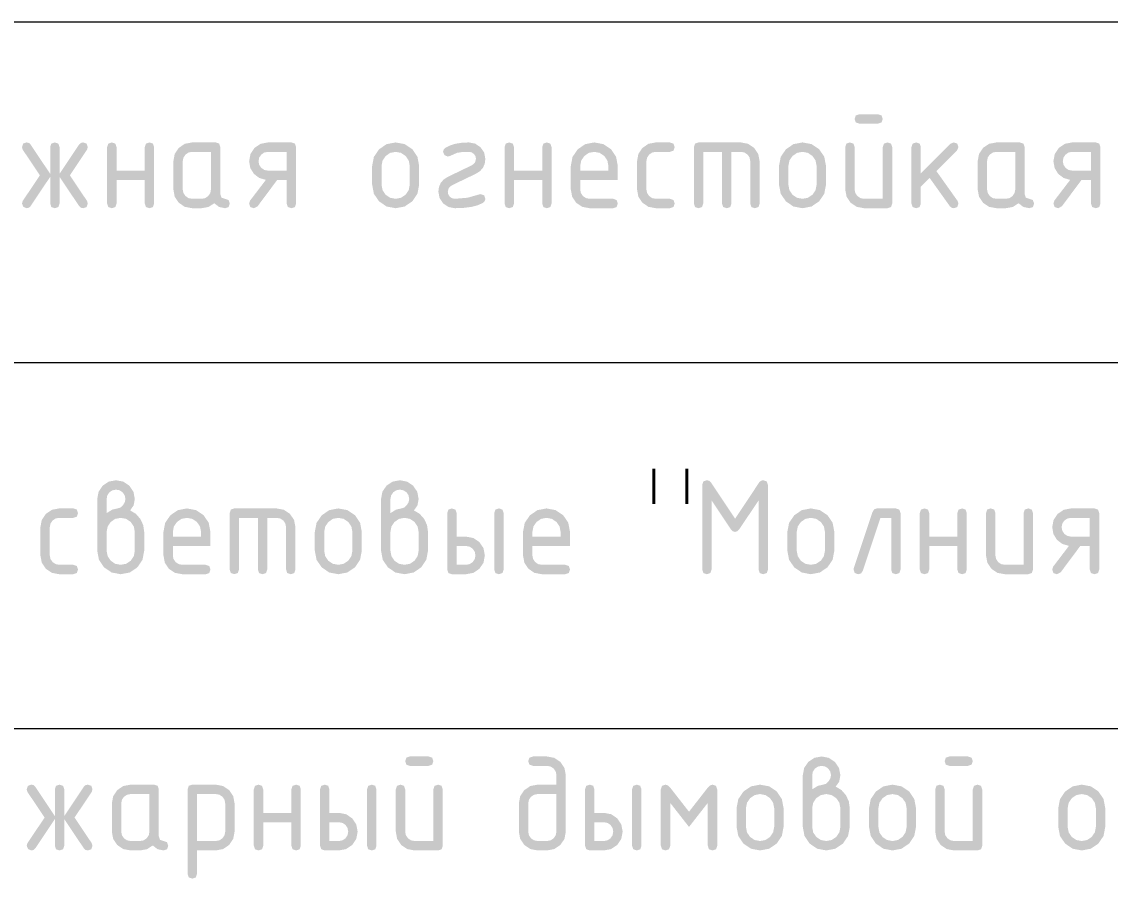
# Model space of a CAD drawing. Header units: millimetres. Extents: x 0 to 420, y 0 to 297.
# Drawn here: x 165.29 to 185.31, y 45.91 to 61.98 of the extents above; entities that cross this region are included whole.
import ezdxf

# ---------------------------------------------------------------- set-up
doc = ezdxf.new("R2010")
doc.units = ezdxf.units.MM
doc.styles.get("Standard").update_dxf_attribs({"font": 'STANDARD'})

msp = doc.modelspace()

# ---------------------------------------------------------------- hatches: boundary and pattern name
h = msp.add_hatch(color=7)
h.paths.add_polyline_path([(181.297249, 59.670377), (181.297249, 58.633541), (181.275476, 58.568566), (181.210708, 58.547), (180.779107, 58.547), (180.644817, 58.571873), (180.533265, 58.64677), (180.458368, 58.758322), (180.433495, 58.892612), (180.433495, 59.670377), (180.454992, 59.735144), (180.519484, 59.756917), (180.584252, 59.735144), (180.606025, 59.670377), (180.606025, 58.892612), (180.618565, 58.826742), (180.656737, 58.770793), (180.712961, 58.732622), (180.779107, 58.720081), (181.124719, 58.720081), (181.124719, 59.670377), (181.146216, 59.735144), (181.210708, 59.756917), (181.275476, 59.735144)], flags=0)
h.paths.add_polyline_path([(181.036524, 60.102529), (180.692566, 60.102529), (180.627591, 60.124027), (180.606025, 60.188519), (180.627591, 60.253287), (180.692566, 60.27506), (181.036524, 60.27506), (181.101292, 60.253287), (181.123065, 60.188519), (181.101292, 60.124027)], flags=0)
for points in [[(165.815948, 59.124122), (165.456004, 58.585034), (165.425481, 58.556508), (165.383795, 58.547), (165.323162, 58.572356), (165.297806, 58.633541), (165.312137, 58.682048), (165.627432, 59.151683), (165.312137, 59.62187), (165.297806, 59.670377), (165.319303, 59.735144), (165.383795, 59.756917), (165.425481, 59.747409), (165.456004, 59.718883), (165.815948, 59.179244), (165.815948, 59.670377), (165.837514, 59.735144), (165.902489, 59.756917), (165.967257, 59.735144), (165.98903, 59.670377), (165.98903, 59.179244), (166.348973, 59.718883), (166.379221, 59.747409), (166.420631, 59.756917), (166.485399, 59.735144), (166.507172, 59.670377), (166.49284, 59.62187), (166.177545, 59.151683), (166.49284, 58.682048), (166.507172, 58.633541), (166.485399, 58.568566), (166.420631, 58.547), (166.379221, 58.556508), (166.348973, 58.585034), (165.98903, 59.124122), (165.98903, 58.633541), (165.967257, 58.568566), (165.902489, 58.547), (165.837514, 58.568566), (165.815948, 58.633541)], [(167.036004, 59.065693), (167.036004, 58.633541), (167.014231, 58.568566), (166.949463, 58.547), (166.884971, 58.568566), (166.863473, 58.633541), (166.863473, 59.670377), (166.884971, 59.735144), (166.949463, 59.756917), (167.014231, 59.735144), (167.036004, 59.670377), (167.036004, 59.238224), (167.554697, 59.238224), (167.554697, 59.670377), (167.576195, 59.735144), (167.640687, 59.756917), (167.705455, 59.735144), (167.727228, 59.670377), (167.727228, 58.633541), (167.705455, 58.568566), (167.640687, 58.547), (167.576195, 58.568566), (167.554697, 58.633541), (167.554697, 59.065693)], [(173.730595, 58.806071), (173.795363, 58.784574), (173.817136, 58.720081), (173.804871, 58.675433), (173.768629, 58.64236), (173.674259, 58.600485), (173.557307, 58.570702), (173.41772, 58.552908), (173.255447, 58.547), (173.139003, 58.568979), (173.041576, 58.635194), (172.975361, 58.733104), (172.953382, 58.849617), (172.964139, 58.937682), (172.996445, 59.01257), (173.050352, 59.074332), (173.125912, 59.12302), (173.573499, 59.339096), (173.626829, 59.384916), (173.644605, 59.4543), (173.635097, 59.503772), (173.606572, 59.545802), (173.564473, 59.574327), (173.514519, 59.583836), (173.385948, 59.579288), (173.296237, 59.565646), (173.166702, 59.507768), (173.125912, 59.497295), (173.065278, 59.523202), (173.039371, 59.583836), (173.050671, 59.626417), (173.085122, 59.659903), (173.168958, 59.702269), (173.268401, 59.732595), (173.383553, 59.750828), (173.514519, 59.756917), (173.630756, 59.734662), (173.72839, 59.668172), (173.794881, 59.570538), (173.817136, 59.4543), (173.806198, 59.365925), (173.773452, 59.290934), (173.719002, 59.229275), (173.642952, 59.180897), (173.199224, 58.967026), (173.144171, 58.919897), (173.125912, 58.849617), (173.13542, 58.799456), (173.163946, 58.757564), (173.205769, 58.729314), (173.255447, 58.720081), (173.49247, 58.739925), (173.698073, 58.799456)], [(174.343354, 59.065693), (174.343354, 58.633541), (174.321581, 58.568566), (174.256813, 58.547), (174.192321, 58.568566), (174.170823, 58.633541), (174.170823, 59.670377), (174.192321, 59.735144), (174.256813, 59.756917), (174.321581, 59.735144), (174.343354, 59.670377), (174.343354, 59.238224), (174.862047, 59.238224), (174.862047, 59.670377), (174.883545, 59.735144), (174.948037, 59.756917), (175.012805, 59.735144), (175.034578, 59.670377), (175.034578, 58.633541), (175.012805, 58.568566), (174.948037, 58.547), (174.883545, 58.568566), (174.862047, 58.633541), (174.862047, 59.065693)], [(176.778237, 59.411305), (176.778237, 58.892612), (176.790777, 58.826742), (176.828949, 58.770793), (176.885173, 58.732622), (176.951319, 58.720081), (177.21039, 58.720081), (177.275158, 58.698308), (177.296931, 58.633541), (177.275158, 58.568566), (177.21039, 58.547), (176.951319, 58.547), (176.817029, 58.571873), (176.705477, 58.64677), (176.63058, 58.758322), (176.605707, 58.892612), (176.605707, 59.411305), (176.63058, 59.544906), (176.705477, 59.656596), (176.817029, 59.731768), (176.951319, 59.756917), (177.21039, 59.756917), (177.275158, 59.735144), (177.296931, 59.670377), (177.275158, 59.605402), (177.21039, 59.583836), (176.951319, 59.583836), (176.884277, 59.571089), (176.828398, 59.533124), (176.790708, 59.477382)], [(177.736375, 59.756917), (178.514139, 59.756917), (178.647258, 59.731699), (178.758879, 59.656045), (178.834533, 59.544424), (178.859751, 59.411305), (178.859751, 58.633541), (178.837978, 58.568566), (178.773211, 58.547), (178.708718, 58.568566), (178.687221, 58.633541), (178.687221, 59.411305), (178.674543, 59.478554), (178.63706, 59.534226), (178.581388, 59.571433), (178.514139, 59.583836), (178.341609, 59.583836), (178.341609, 58.633541), (178.319836, 58.568566), (178.255068, 58.547), (178.190094, 58.568566), (178.168527, 58.633541), (178.168527, 59.583836), (177.822915, 59.583836), (177.822915, 58.633541), (177.801142, 58.568566), (177.736375, 58.547), (177.671882, 58.568566), (177.650385, 58.633541), (177.650385, 59.670377), (177.671882, 59.735144)], [(181.823467, 59.188614), (182.366965, 59.731561), (182.42815, 59.756917), (182.492918, 59.735144), (182.514691, 59.670377), (182.488784, 59.610294), (182.108996, 59.230507), (182.497603, 58.68315), (182.514691, 58.631887), (182.492918, 58.568153), (182.42815, 58.547), (182.387153, 58.556164), (182.356492, 58.583931), (181.984422, 59.105932), (181.823467, 58.944977), (181.823467, 58.633541), (181.801694, 58.568566), (181.736926, 58.547), (181.672434, 58.568566), (181.650936, 58.633541), (181.650936, 59.670377), (181.672434, 59.735144), (181.736926, 59.756917), (181.801694, 59.735144), (181.823467, 59.670377)], [(178.92657, 53.54406), (178.991337, 53.522287), (179.01311, 53.457519), (179.01311, 51.902541), (178.991337, 51.837566), (178.92657, 51.816), (178.862077, 51.837566), (178.84058, 51.902541), (178.84058, 53.173643), (178.488354, 52.64613), (178.450664, 52.606718), (178.408427, 52.593765), (178.365019, 52.606718), (178.327399, 52.64613), (177.976275, 53.173643), (177.976275, 51.902541), (177.954502, 51.837566), (177.889734, 51.816), (177.825242, 51.837566), (177.803744, 51.902541), (177.803744, 53.457519), (177.825242, 53.522287), (177.889734, 53.54406), (177.932315, 53.533311), (177.965801, 53.501065), (178.408427, 52.837402), (178.853258, 53.506026), (178.883919, 53.534551)], [(165.809003, 52.680305), (165.809003, 52.161612), (165.821543, 52.095742), (165.859714, 52.039793), (165.915938, 52.001622), (165.982084, 51.989081), (166.241155, 51.989081), (166.305923, 51.967308), (166.327696, 51.902541), (166.305923, 51.837566), (166.241155, 51.816), (165.982084, 51.816), (165.847794, 51.840873), (165.736242, 51.91577), (165.661346, 52.027322), (165.636472, 52.161612), (165.636472, 52.680305), (165.661346, 52.813906), (165.736242, 52.925596), (165.847794, 53.000768), (165.982084, 53.025917), (166.241155, 53.025917), (166.305923, 53.004144), (166.327696, 52.939377), (166.305923, 52.874402), (166.241155, 52.852836), (165.982084, 52.852836), (165.915043, 52.840089), (165.859163, 52.802124), (165.821474, 52.746382)], [(169.202024, 53.025917), (169.979788, 53.025917), (170.112907, 53.000699), (170.224528, 52.925045), (170.300182, 52.813424), (170.3254, 52.680305), (170.3254, 51.902541), (170.303627, 51.837566), (170.23886, 51.816), (170.174367, 51.837566), (170.15287, 51.902541), (170.15287, 52.680305), (170.140192, 52.747554), (170.102709, 52.803226), (170.047037, 52.840433), (169.979788, 52.852836), (169.807258, 52.852836), (169.807258, 51.902541), (169.785485, 51.837566), (169.720717, 51.816), (169.655743, 51.837566), (169.634176, 51.902541), (169.634176, 52.852836), (169.288564, 52.852836), (169.288564, 51.902541), (169.266791, 51.837566), (169.202024, 51.816), (169.137532, 51.837566), (169.116034, 51.902541), (169.116034, 52.939377), (169.137532, 53.004144)], [(181.018455, 53.025917), (181.364067, 53.025917), (181.428835, 53.004144), (181.450608, 52.939377), (181.450608, 51.902541), (181.428835, 51.837566), (181.364067, 51.816), (181.299575, 51.837566), (181.278078, 51.902541), (181.278078, 52.852836), (181.080191, 52.852836), (180.754423, 51.87498), (180.723968, 51.830607), (180.672843, 51.816), (180.608351, 51.837911), (180.586854, 51.903643), (180.590712, 51.930101), (180.932466, 52.954811), (180.965539, 53.008141)], [(181.976826, 52.334693), (181.976826, 51.902541), (181.955053, 51.837566), (181.890285, 51.816), (181.825793, 51.837566), (181.804295, 51.902541), (181.804295, 52.939377), (181.825793, 53.004144), (181.890285, 53.025917), (181.955053, 53.004144), (181.976826, 52.939377), (181.976826, 52.507224), (182.495519, 52.507224), (182.495519, 52.939377), (182.517017, 53.004144), (182.581509, 53.025917), (182.646277, 53.004144), (182.66805, 52.939377), (182.66805, 51.902541), (182.646277, 51.837566), (182.581509, 51.816), (182.517017, 51.837566), (182.495519, 51.902541), (182.495519, 52.334693)], [(183.885491, 52.939377), (183.885491, 51.902541), (183.863718, 51.837566), (183.798951, 51.816), (183.367349, 51.816), (183.233059, 51.840873), (183.121507, 51.91577), (183.046611, 52.027322), (183.021737, 52.161612), (183.021737, 52.939377), (183.043235, 53.004144), (183.107727, 53.025917), (183.172495, 53.004144), (183.194268, 52.939377), (183.194268, 52.161612), (183.206808, 52.095742), (183.244979, 52.039793), (183.301203, 52.001622), (183.367349, 51.989081), (183.712961, 51.989081), (183.712961, 52.939377), (183.734458, 53.004144), (183.798951, 53.025917), (183.863718, 53.004144)], [(165.90233, 47.313122), (165.542386, 46.774034), (165.511863, 46.745508), (165.470177, 46.736), (165.409543, 46.761356), (165.384187, 46.822541), (165.398519, 46.871048), (165.713814, 47.340683), (165.398519, 47.81087), (165.384187, 47.859377), (165.405685, 47.924144), (165.470177, 47.945917), (165.511863, 47.936409), (165.542386, 47.907883), (165.90233, 47.368244), (165.90233, 47.859377), (165.923896, 47.924144), (165.98887, 47.945917), (166.053638, 47.924144), (166.075411, 47.859377), (166.075411, 47.368244), (166.435355, 47.907883), (166.465603, 47.936409), (166.507013, 47.945917), (166.571781, 47.924144), (166.593554, 47.859377), (166.579222, 47.81087), (166.263927, 47.340683), (166.579222, 46.871048), (166.593554, 46.822541), (166.571781, 46.757566), (166.507013, 46.736), (166.465603, 46.745508), (166.435355, 46.774034), (166.075411, 47.313122), (166.075411, 46.822541), (166.053638, 46.757566), (165.98887, 46.736), (165.923896, 46.757566), (165.90233, 46.822541)], [(169.732732, 47.254693), (169.732732, 46.822541), (169.710959, 46.757566), (169.646191, 46.736), (169.581699, 46.757566), (169.560201, 46.822541), (169.560201, 47.859377), (169.581699, 47.924144), (169.646191, 47.945917), (169.710959, 47.924144), (169.732732, 47.859377), (169.732732, 47.427224), (170.251425, 47.427224), (170.251425, 47.859377), (170.272923, 47.924144), (170.337415, 47.945917), (170.402183, 47.924144), (170.423956, 47.859377), (170.423956, 46.822541), (170.402183, 46.757566), (170.337415, 46.736), (170.272923, 46.757566), (170.251425, 46.822541), (170.251425, 47.254693)], [(177.561156, 47.168153), (177.215544, 47.610778), (177.215544, 46.822541), (177.193771, 46.757566), (177.129003, 46.736), (177.064511, 46.757566), (177.043014, 46.822541), (177.043014, 47.859377), (177.064511, 47.924144), (177.129003, 47.945917), (177.172274, 47.931999), (177.215544, 47.890796), (177.561156, 47.44817), (177.906768, 47.890796), (177.949832, 47.931999), (177.993309, 47.945917), (178.058077, 47.924144), (178.07985, 47.859377), (178.07985, 46.822541), (178.058077, 46.757566), (177.993309, 46.736), (177.928335, 46.757566), (177.906768, 46.822541), (177.906768, 47.610778)]]:
    msp.add_hatch(color=7).paths.add_polyline_path(points, flags=0)
h = msp.add_hatch(color=7)
h.paths.add_polyline_path([(168.772139, 59.583836), (168.426527, 59.583836), (168.359486, 59.571089), (168.303606, 59.533124), (168.265917, 59.477382), (168.253446, 59.411305), (168.253446, 58.892612), (168.265986, 58.826742), (168.304157, 58.770793), (168.360381, 58.732622), (168.426527, 58.720081), (168.599058, 58.720081), (168.665617, 58.732553), (168.721427, 58.770242), (168.759392, 58.825639), (168.772139, 58.892612)], flags=0)
h.paths.add_polyline_path([(169.117751, 58.633541), (169.095978, 58.568566), (169.03121, 58.547), (168.921312, 58.569806), (168.833324, 58.638502), (168.726939, 58.569806), (168.599058, 58.547), (168.426527, 58.547), (168.292237, 58.571873), (168.180685, 58.64677), (168.105789, 58.758322), (168.080915, 58.892612), (168.080915, 59.411305), (168.105789, 59.544906), (168.180685, 59.656596), (168.292237, 59.731768), (168.426527, 59.756917), (168.858129, 59.756917), (168.922897, 59.735144), (168.94467, 59.670377), (168.94467, 58.806071), (168.966236, 58.741579), (169.03121, 58.720081), (169.095978, 58.698308)], flags=0)
h = msp.add_hatch(color=7)
h.paths.add_polyline_path([(169.781398, 59.067898), (169.659097, 59.103865), (169.56036, 59.180346), (169.495386, 59.286524), (169.47382, 59.411305), (169.498693, 59.544906), (169.57359, 59.656596), (169.685142, 59.731768), (169.819432, 59.756917), (170.251033, 59.756917), (170.315801, 59.735144), (170.337574, 59.670377), (170.337574, 58.633541), (170.315801, 58.568566), (170.251033, 58.547), (170.186541, 58.568566), (170.165044, 58.633541), (170.165044, 59.065693), (169.989206, 59.065693), (169.629262, 58.582278), (169.559809, 58.547), (169.495317, 58.568566), (169.47382, 58.633541), (169.490356, 58.685906)], flags=0)
h.paths.add_polyline_path([(169.64635, 59.411305), (169.65889, 59.345159), (169.697062, 59.288936), (169.753286, 59.250764), (169.819432, 59.238224), (170.165044, 59.238224), (170.165044, 59.583836), (169.819432, 59.583836), (169.75239, 59.571089), (169.696511, 59.533124), (169.658821, 59.477382)], flags=0)
h = msp.add_hatch(color=7)
h.paths.add_polyline_path([(171.73594, 58.979153), (171.73594, 59.324765), (171.767428, 59.490474), (171.862168, 59.630138), (172.001419, 59.725154), (172.167541, 59.756917), (172.335111, 59.725567), (172.474568, 59.631791), (172.568344, 59.492334), (172.599694, 59.324765), (172.599694, 58.979153), (172.567999, 58.812548), (172.473466, 58.673228), (172.333733, 58.578488), (172.167541, 58.547), (172.001419, 58.578488), (171.862168, 58.673228), (171.767428, 58.812548)], flags=0)
h.paths.add_polyline_path([(172.427164, 58.979153), (172.427164, 59.324765), (172.408147, 59.424121), (172.351096, 59.507768), (172.267174, 59.564819), (172.167541, 59.583836), (172.068185, 59.564819), (171.984538, 59.507768), (171.927487, 59.424121), (171.90847, 59.324765), (171.90847, 58.979153), (171.927143, 58.878625), (171.983435, 58.795047), (172.067013, 58.738754), (172.167541, 58.720081), (172.267174, 58.738823), (172.351096, 58.795598), (172.408147, 58.87952)], flags=0)
h = msp.add_hatch(color=7)
h.paths.add_polyline_path([(175.819867, 59.583836), (175.72051, 59.564819), (175.636863, 59.507768), (175.579812, 59.424121), (175.560795, 59.324765), (175.560795, 59.238224), (176.079489, 59.238224), (176.079489, 59.324765), (176.060472, 59.424121), (176.003421, 59.507768), (175.919499, 59.564819)], flags=0)
h.paths.add_polyline_path([(175.560795, 59.065693), (175.560795, 58.892612), (175.573335, 58.826742), (175.611507, 58.770793), (175.667731, 58.732622), (175.733877, 58.720081), (176.165478, 58.720081), (176.230246, 58.698308), (176.252019, 58.633541), (176.230246, 58.568566), (176.165478, 58.547), (175.733877, 58.547), (175.599587, 58.571873), (175.488035, 58.64677), (175.413139, 58.758322), (175.388265, 58.892612), (175.388265, 59.324765), (175.419753, 59.490474), (175.514493, 59.630138), (175.653744, 59.725154), (175.819867, 59.756917), (175.987436, 59.725567), (176.126893, 59.631791), (176.220669, 59.492334), (176.252019, 59.324765), (176.252019, 59.065693)], flags=0)
h = msp.add_hatch(color=7)
h.paths.add_polyline_path([(179.216053, 58.979153), (179.216053, 59.324765), (179.247541, 59.490474), (179.342281, 59.630138), (179.481532, 59.725154), (179.647654, 59.756917), (179.815224, 59.725567), (179.954681, 59.631791), (180.048457, 59.492334), (180.079807, 59.324765), (180.079807, 58.979153), (180.048112, 58.812548), (179.953579, 58.673228), (179.813846, 58.578488), (179.647654, 58.547), (179.481532, 58.578488), (179.342281, 58.673228), (179.247541, 58.812548)], flags=0)
h.paths.add_polyline_path([(179.907277, 58.979153), (179.907277, 59.324765), (179.88826, 59.424121), (179.831209, 59.507768), (179.747287, 59.564819), (179.647654, 59.583836), (179.548298, 59.564819), (179.464651, 59.507768), (179.4076, 59.424121), (179.388583, 59.324765), (179.388583, 58.979153), (179.407256, 58.878625), (179.463549, 58.795047), (179.547127, 58.738754), (179.647654, 58.720081), (179.747287, 58.738823), (179.831209, 58.795598), (179.88826, 58.87952)], flags=0)
h = msp.add_hatch(color=7)
h.paths.add_polyline_path([(183.559602, 59.583836), (183.21399, 59.583836), (183.146948, 59.571089), (183.091069, 59.533124), (183.05338, 59.477382), (183.040908, 59.411305), (183.040908, 58.892612), (183.053449, 58.826742), (183.09162, 58.770793), (183.147844, 58.732622), (183.21399, 58.720081), (183.38652, 58.720081), (183.45308, 58.732553), (183.50889, 58.770242), (183.546855, 58.825639), (183.559602, 58.892612)], flags=0)
h.paths.add_polyline_path([(183.905214, 58.633541), (183.883441, 58.568566), (183.818673, 58.547), (183.708775, 58.569806), (183.620787, 58.638502), (183.514402, 58.569806), (183.38652, 58.547), (183.21399, 58.547), (183.0797, 58.571873), (182.968148, 58.64677), (182.893252, 58.758322), (182.868378, 58.892612), (182.868378, 59.411305), (182.893252, 59.544906), (182.968148, 59.656596), (183.0797, 59.731768), (183.21399, 59.756917), (183.645592, 59.756917), (183.710359, 59.735144), (183.732132, 59.670377), (183.732132, 58.806071), (183.753699, 58.741579), (183.818673, 58.720081), (183.883441, 58.698308)], flags=0)
h = msp.add_hatch(color=7)
h.paths.add_polyline_path([(184.568861, 59.067898), (184.44656, 59.103865), (184.347823, 59.180346), (184.282849, 59.286524), (184.261283, 59.411305), (184.286156, 59.544906), (184.361053, 59.656596), (184.472605, 59.731768), (184.606895, 59.756917), (185.038496, 59.756917), (185.103264, 59.735144), (185.125037, 59.670377), (185.125037, 58.633541), (185.103264, 58.568566), (185.038496, 58.547), (184.974004, 58.568566), (184.952507, 58.633541), (184.952507, 59.065693), (184.776669, 59.065693), (184.416725, 58.582278), (184.347272, 58.547), (184.28278, 58.568566), (184.261283, 58.633541), (184.277819, 58.685906)], flags=0)
h.paths.add_polyline_path([(184.433813, 59.411305), (184.446353, 59.345159), (184.484525, 59.288936), (184.540749, 59.250764), (184.606895, 59.238224), (184.952507, 59.238224), (184.952507, 59.583836), (184.606895, 59.583836), (184.539853, 59.571089), (184.483974, 59.533124), (184.446284, 59.477382)], flags=0)
h = msp.add_hatch(color=7)
h.paths.add_polyline_path([(166.853681, 52.939377), (166.959101, 53.004144), (167.055426, 53.025917), (167.106689, 53.040869), (167.154645, 53.086), (167.188131, 53.142224), (167.199293, 53.198448), (167.186891, 53.265696), (167.149684, 53.321369), (167.094011, 53.358851), (167.026763, 53.371529), (166.959721, 53.358782), (166.903842, 53.320818), (166.866152, 53.265007), (166.853681, 53.198448)], flags=0)
h.paths.add_polyline_path([(167.285834, 52.990088), (167.392563, 52.925665), (167.474901, 52.83189), (167.527266, 52.717788), (167.544905, 52.593765), (167.544905, 52.248153), (167.51321, 52.081065), (167.418677, 51.941677), (167.278944, 51.847419), (167.112752, 51.816), (166.946147, 51.847488), (166.806828, 51.942228), (166.71257, 52.081548), (166.681151, 52.248153), (166.681151, 53.198448), (166.706093, 53.332462), (166.781472, 53.443739), (166.893162, 53.51891), (167.026763, 53.54406), (167.160363, 53.518842), (167.272053, 53.443187), (167.347225, 53.331566), (167.372375, 53.198448), (167.350602, 53.081039)], flags=0)
h.paths.add_polyline_path([(167.372375, 52.248153), (167.372375, 52.593765), (167.353427, 52.693121), (167.296858, 52.776768), (167.212867, 52.833819), (167.112752, 52.852836), (167.012224, 52.833819), (166.928646, 52.776768), (166.872353, 52.693121), (166.853681, 52.593765), (166.853681, 52.248153), (166.872353, 52.147625), (166.928646, 52.064047), (167.012224, 52.007754), (167.112752, 51.989081), (167.212867, 52.007823), (167.296858, 52.064598), (167.353427, 52.14852)], flags=0)
h = msp.add_hatch(color=7)
h.paths.add_polyline_path([(172.071674, 52.939377), (172.177094, 53.004144), (172.273419, 53.025917), (172.324682, 53.040869), (172.372638, 53.086), (172.406124, 53.142224), (172.417286, 53.198448), (172.404884, 53.265696), (172.367677, 53.321369), (172.312004, 53.358851), (172.244756, 53.371529), (172.177714, 53.358782), (172.121835, 53.320818), (172.084145, 53.265007), (172.071674, 53.198448)], flags=0)
h.paths.add_polyline_path([(172.503827, 52.990088), (172.610556, 52.925665), (172.692894, 52.83189), (172.745259, 52.717788), (172.762898, 52.593765), (172.762898, 52.248153), (172.731203, 52.081065), (172.63667, 51.941677), (172.496937, 51.847419), (172.330745, 51.816), (172.16414, 51.847488), (172.024821, 51.942228), (171.930563, 52.081548), (171.899144, 52.248153), (171.899144, 53.198448), (171.924086, 53.332462), (171.999465, 53.443739), (172.111155, 53.51891), (172.244756, 53.54406), (172.378356, 53.518842), (172.490046, 53.443187), (172.565218, 53.331566), (172.590368, 53.198448), (172.568595, 53.081039)], flags=0)
h.paths.add_polyline_path([(172.590368, 52.248153), (172.590368, 52.593765), (172.57142, 52.693121), (172.514851, 52.776768), (172.43086, 52.833819), (172.330745, 52.852836), (172.230217, 52.833819), (172.146639, 52.776768), (172.090346, 52.693121), (172.071674, 52.593765), (172.071674, 52.248153), (172.090346, 52.147625), (172.146639, 52.064047), (172.230217, 52.007754), (172.330745, 51.989081), (172.43086, 52.007823), (172.514851, 52.064598), (172.57142, 52.14852)], flags=0)
h = msp.add_hatch(color=7)
h.paths.add_polyline_path([(168.330194, 52.852836), (168.230837, 52.833819), (168.14719, 52.776768), (168.09014, 52.693121), (168.071123, 52.593765), (168.071123, 52.507224), (168.589816, 52.507224), (168.589816, 52.593765), (168.570799, 52.693121), (168.513749, 52.776768), (168.429826, 52.833819)], flags=0)
h.paths.add_polyline_path([(168.071123, 52.334693), (168.071123, 52.161612), (168.083663, 52.095742), (168.121835, 52.039793), (168.178059, 52.001622), (168.244204, 51.989081), (168.675806, 51.989081), (168.740574, 51.967308), (168.762347, 51.902541), (168.740574, 51.837566), (168.675806, 51.816), (168.244204, 51.816), (168.109915, 51.840873), (167.998362, 51.91577), (167.923466, 52.027322), (167.898592, 52.161612), (167.898592, 52.593765), (167.930081, 52.759474), (168.024821, 52.899138), (168.164071, 52.994154), (168.330194, 53.025917), (168.497763, 52.994567), (168.637221, 52.900791), (168.730996, 52.761334), (168.762347, 52.593765), (168.762347, 52.334693)], flags=0)
h = msp.add_hatch(color=7)
h.paths.add_polyline_path([(170.681702, 52.248153), (170.681702, 52.593765), (170.71319, 52.759474), (170.80793, 52.899138), (170.947181, 52.994154), (171.113304, 53.025917), (171.280873, 52.994567), (171.42033, 52.900791), (171.514106, 52.761334), (171.545456, 52.593765), (171.545456, 52.248153), (171.513761, 52.081548), (171.419228, 51.942228), (171.279495, 51.847488), (171.113304, 51.816), (170.947181, 51.847488), (170.80793, 51.942228), (170.71319, 52.081548)], flags=0)
h.paths.add_polyline_path([(171.372926, 52.248153), (171.372926, 52.593765), (171.353909, 52.693121), (171.296858, 52.776768), (171.212936, 52.833819), (171.113304, 52.852836), (171.013947, 52.833819), (170.9303, 52.776768), (170.873249, 52.693121), (170.854232, 52.593765), (170.854232, 52.248153), (170.872905, 52.147625), (170.929198, 52.064047), (171.012776, 52.007754), (171.113304, 51.989081), (171.212936, 52.007823), (171.296858, 52.064598), (171.353909, 52.14852)], flags=0)
h = msp.add_hatch(color=7)
h.paths.add_polyline_path([(173.807809, 52.161612), (173.78266, 52.027322), (173.707488, 51.91577), (173.595798, 51.840873), (173.462197, 51.816), (173.202575, 51.816), (173.138083, 51.837566), (173.116585, 51.902541), (173.116585, 52.939377), (173.138083, 53.004144), (173.202575, 53.025917), (173.267343, 53.004144), (173.289116, 52.939377), (173.289116, 52.507224), (173.462197, 52.507224), (173.595798, 52.482075), (173.707488, 52.406903), (173.78266, 52.295626)], flags=0)
h.paths.add_polyline_path([(173.634728, 52.161612), (173.622325, 52.22886), (173.585118, 52.284533), (173.529446, 52.322015), (173.462197, 52.334693), (173.289116, 52.334693), (173.289116, 51.989081), (173.462197, 51.989081), (173.528274, 52.001553), (173.584016, 52.039242), (173.621981, 52.094639)], flags=0)
h.paths.add_polyline_path([(173.98034, 52.939377), (174.001906, 53.004144), (174.066881, 53.025917), (174.131648, 53.004144), (174.153421, 52.939377), (174.153421, 51.902541), (174.131648, 51.837566), (174.066881, 51.816), (174.001906, 51.837566), (173.98034, 51.902541)], flags=0)
h = msp.add_hatch(color=7)
h.paths.add_polyline_path([(174.941091, 52.852836), (174.841735, 52.833819), (174.758088, 52.776768), (174.701037, 52.693121), (174.68202, 52.593765), (174.68202, 52.507224), (175.200714, 52.507224), (175.200714, 52.593765), (175.181697, 52.693121), (175.124646, 52.776768), (175.040724, 52.833819)], flags=0)
h.paths.add_polyline_path([(174.68202, 52.334693), (174.68202, 52.161612), (174.69456, 52.095742), (174.732732, 52.039793), (174.788956, 52.001622), (174.855102, 51.989081), (175.286703, 51.989081), (175.351471, 51.967308), (175.373244, 51.902541), (175.351471, 51.837566), (175.286703, 51.816), (174.855102, 51.816), (174.720812, 51.840873), (174.60926, 51.91577), (174.534363, 52.027322), (174.50949, 52.161612), (174.50949, 52.593765), (174.540978, 52.759474), (174.635718, 52.899138), (174.774969, 52.994154), (174.941091, 53.025917), (175.108661, 52.994567), (175.248118, 52.900791), (175.341894, 52.761334), (175.373244, 52.593765), (175.373244, 52.334693)], flags=0)
h = msp.add_hatch(color=7)
h.paths.add_polyline_path([(179.369412, 52.248153), (179.369412, 52.593765), (179.4009, 52.759474), (179.49564, 52.899138), (179.634891, 52.994154), (179.801014, 53.025917), (179.968583, 52.994567), (180.10804, 52.900791), (180.201816, 52.761334), (180.233166, 52.593765), (180.233166, 52.248153), (180.201471, 52.081548), (180.106938, 51.942228), (179.967205, 51.847488), (179.801014, 51.816), (179.634891, 51.847488), (179.49564, 51.942228), (179.4009, 52.081548)], flags=0)
h.paths.add_polyline_path([(180.060636, 52.248153), (180.060636, 52.593765), (180.041619, 52.693121), (179.984568, 52.776768), (179.900646, 52.833819), (179.801014, 52.852836), (179.701657, 52.833819), (179.61801, 52.776768), (179.560959, 52.693121), (179.541942, 52.593765), (179.541942, 52.248153), (179.560615, 52.147625), (179.616908, 52.064047), (179.700486, 52.007754), (179.801014, 51.989081), (179.900646, 52.007823), (179.984568, 52.064598), (180.041619, 52.14852)], flags=0)
h = msp.add_hatch(color=7)
h.paths.add_polyline_path([(184.546757, 52.336898), (184.424456, 52.372865), (184.32572, 52.449346), (184.260745, 52.555524), (184.239179, 52.680305), (184.264052, 52.813906), (184.338949, 52.925596), (184.450501, 53.000768), (184.584791, 53.025917), (185.016392, 53.025917), (185.08116, 53.004144), (185.102933, 52.939377), (185.102933, 51.902541), (185.08116, 51.837566), (185.016392, 51.816), (184.9519, 51.837566), (184.930403, 51.902541), (184.930403, 52.334693), (184.754565, 52.334693), (184.394622, 51.851278), (184.325168, 51.816), (184.260676, 51.837566), (184.239179, 51.902541), (184.255715, 51.954906)], flags=0)
h.paths.add_polyline_path([(184.411709, 52.680305), (184.424249, 52.61416), (184.462421, 52.557936), (184.518645, 52.519764), (184.584791, 52.507224), (184.930403, 52.507224), (184.930403, 52.852836), (184.584791, 52.852836), (184.517749, 52.840089), (184.46187, 52.802124), (184.42418, 52.746382)], flags=0)
h = msp.add_hatch(color=7)
h.paths.add_polyline_path([(173.034302, 47.859377), (173.034302, 46.822541), (173.012529, 46.757566), (172.947761, 46.736), (172.51616, 46.736), (172.38187, 46.760873), (172.270318, 46.83577), (172.195421, 46.947322), (172.170548, 47.081612), (172.170548, 47.859377), (172.192045, 47.924144), (172.256537, 47.945917), (172.321305, 47.924144), (172.343078, 47.859377), (172.343078, 47.081612), (172.355618, 47.015742), (172.39379, 46.959793), (172.450014, 46.921622), (172.51616, 46.909081), (172.861772, 46.909081), (172.861772, 47.859377), (172.883269, 47.924144), (172.947761, 47.945917), (173.012529, 47.924144)], flags=0)
h.paths.add_polyline_path([(172.773577, 48.291529), (172.429619, 48.291529), (172.364644, 48.313027), (172.343078, 48.377519), (172.364644, 48.442287), (172.429619, 48.46406), (172.773577, 48.46406), (172.838345, 48.442287), (172.860118, 48.377519), (172.838345, 48.313027)], flags=0)
h = msp.add_hatch(color=7)
h.paths.add_polyline_path([(175.296422, 48.118448), (175.296422, 47.081612), (175.271204, 46.947322), (175.19555, 46.83577), (175.083929, 46.760873), (174.95081, 46.736), (174.77828, 46.736), (174.64399, 46.761218), (174.532438, 46.836872), (174.457541, 46.948493), (174.432668, 47.081612), (174.432668, 47.600305), (174.45761, 47.733906), (174.532989, 47.845596), (174.644679, 47.920768), (174.77828, 47.945917), (175.123892, 47.945917), (175.123892, 48.118448), (175.111214, 48.185696), (175.073731, 48.241369), (175.018058, 48.278851), (174.95081, 48.291529), (174.691739, 48.291529), (174.626764, 48.313027), (174.605198, 48.377519), (174.626764, 48.442287), (174.691739, 48.46406), (174.95081, 48.46406), (175.084824, 48.438842), (175.196101, 48.363187), (175.271273, 48.251566)], flags=0)
h.paths.add_polyline_path([(175.123892, 47.081612), (175.123892, 47.772836), (174.77828, 47.772836), (174.711238, 47.760089), (174.655359, 47.722124), (174.617669, 47.666382), (174.605198, 47.600305), (174.605198, 47.081612), (174.617738, 47.015742), (174.65591, 46.959793), (174.712134, 46.921622), (174.77828, 46.909081), (174.95081, 46.909081), (175.017369, 46.921553), (175.07318, 46.959242), (175.111145, 47.014639)], flags=0)
h = msp.add_hatch(color=7)
h.paths.add_polyline_path([(179.825891, 47.859377), (179.93131, 47.924144), (180.027635, 47.945917), (180.078898, 47.960869), (180.126854, 48.006), (180.16034, 48.062224), (180.171502, 48.118448), (180.1591, 48.185696), (180.121893, 48.241369), (180.06622, 48.278851), (179.998972, 48.291529), (179.931931, 48.278782), (179.876051, 48.240818), (179.838362, 48.185007), (179.825891, 48.118448)], flags=0)
h.paths.add_polyline_path([(180.258043, 47.910088), (180.364772, 47.845665), (180.44711, 47.75189), (180.499476, 47.637788), (180.517114, 47.513765), (180.517114, 47.168153), (180.48542, 47.001065), (180.390886, 46.861677), (180.251153, 46.767419), (180.084962, 46.736), (179.918357, 46.767488), (179.779037, 46.862228), (179.684779, 47.001548), (179.65336, 47.168153), (179.65336, 48.118448), (179.678303, 48.252462), (179.753681, 48.363739), (179.865371, 48.438911), (179.998972, 48.46406), (180.132573, 48.438842), (180.244263, 48.363187), (180.319435, 48.251566), (180.344584, 48.118448), (180.322811, 48.001039)], flags=0)
h.paths.add_polyline_path([(180.344584, 47.168153), (180.344584, 47.513765), (180.325636, 47.613121), (180.269068, 47.696768), (180.185076, 47.753819), (180.084962, 47.772836), (179.984434, 47.753819), (179.900856, 47.696768), (179.844563, 47.613121), (179.825891, 47.513765), (179.825891, 47.168153), (179.844563, 47.067625), (179.900856, 46.984047), (179.984434, 46.927754), (180.084962, 46.909081), (180.185076, 46.927823), (180.269068, 46.984598), (180.325636, 47.06852)], flags=0)
h = msp.add_hatch(color=7)
h.paths.add_polyline_path([(182.951998, 47.859377), (182.951998, 46.822541), (182.930225, 46.757566), (182.865457, 46.736), (182.433856, 46.736), (182.299566, 46.760873), (182.188014, 46.83577), (182.113117, 46.947322), (182.088244, 47.081612), (182.088244, 47.859377), (182.109741, 47.924144), (182.174233, 47.945917), (182.239001, 47.924144), (182.260774, 47.859377), (182.260774, 47.081612), (182.273314, 47.015742), (182.311486, 46.959793), (182.36771, 46.921622), (182.433856, 46.909081), (182.779468, 46.909081), (182.779468, 47.859377), (182.800965, 47.924144), (182.865457, 47.945917), (182.930225, 47.924144)], flags=0)
h.paths.add_polyline_path([(182.691273, 48.291529), (182.347315, 48.291529), (182.28234, 48.313027), (182.260774, 48.377519), (182.28234, 48.442287), (182.347315, 48.46406), (182.691273, 48.46406), (182.756041, 48.442287), (182.777814, 48.377519), (182.756041, 48.313027)], flags=0)
h = msp.add_hatch(color=7)
h.paths.add_polyline_path([(167.641079, 47.772836), (167.295467, 47.772836), (167.228426, 47.760089), (167.172546, 47.722124), (167.134857, 47.666382), (167.122386, 47.600305), (167.122386, 47.081612), (167.134926, 47.015742), (167.173097, 46.959793), (167.229321, 46.921622), (167.295467, 46.909081), (167.467998, 46.909081), (167.534557, 46.921553), (167.590367, 46.959242), (167.628332, 47.014639), (167.641079, 47.081612)], flags=0)
h.paths.add_polyline_path([(167.986691, 46.822541), (167.964918, 46.757566), (167.90015, 46.736), (167.790252, 46.758806), (167.702264, 46.827502), (167.595879, 46.758806), (167.467998, 46.736), (167.295467, 46.736), (167.161177, 46.760873), (167.049625, 46.83577), (166.974729, 46.947322), (166.949855, 47.081612), (166.949855, 47.600305), (166.974729, 47.733906), (167.049625, 47.845596), (167.161177, 47.920768), (167.295467, 47.945917), (167.727069, 47.945917), (167.791836, 47.924144), (167.813609, 47.859377), (167.813609, 46.995071), (167.835176, 46.930579), (167.90015, 46.909081), (167.964918, 46.887308)], flags=0)
h = msp.add_hatch(color=7)
h.paths.add_polyline_path([(168.34276, 47.859377), (168.364257, 47.924144), (168.428749, 47.945917), (168.860902, 47.945917), (168.994916, 47.920768), (169.106193, 47.845596), (169.181365, 47.733906), (169.206514, 47.600305), (169.206514, 47.081612), (169.181365, 46.948493), (169.106193, 46.836872), (168.994916, 46.761218), (168.860902, 46.736), (168.51529, 46.736), (168.51529, 46.303847), (168.493517, 46.239079), (168.428749, 46.217306), (168.364257, 46.239079), (168.34276, 46.303847)], flags=0)
h.paths.add_polyline_path([(168.51529, 47.772836), (168.51529, 46.909081), (168.860902, 46.909081), (168.927461, 46.921553), (168.983272, 46.959242), (169.021237, 47.014639), (169.033984, 47.081612), (169.033984, 47.600305), (169.021306, 47.667554), (168.983823, 47.723226), (168.92815, 47.760433), (168.860902, 47.772836)], flags=0)
h = msp.add_hatch(color=7)
h.paths.add_polyline_path([(171.468867, 47.081612), (171.443718, 46.947322), (171.368546, 46.83577), (171.256856, 46.760873), (171.123255, 46.736), (170.863633, 46.736), (170.79914, 46.757566), (170.777643, 46.822541), (170.777643, 47.859377), (170.79914, 47.924144), (170.863633, 47.945917), (170.9284, 47.924144), (170.950173, 47.859377), (170.950173, 47.427224), (171.123255, 47.427224), (171.256856, 47.402075), (171.368546, 47.326903), (171.443718, 47.215626)], flags=0)
h.paths.add_polyline_path([(171.295785, 47.081612), (171.283383, 47.14886), (171.246176, 47.204533), (171.190503, 47.242015), (171.123255, 47.254693), (170.950173, 47.254693), (170.950173, 46.909081), (171.123255, 46.909081), (171.189332, 46.921553), (171.245074, 46.959242), (171.283039, 47.014639)], flags=0)
h.paths.add_polyline_path([(171.641397, 47.859377), (171.662964, 47.924144), (171.727938, 47.945917), (171.792706, 47.924144), (171.814479, 47.859377), (171.814479, 46.822541), (171.792706, 46.757566), (171.727938, 46.736), (171.662964, 46.757566), (171.641397, 46.822541)], flags=0)
h = msp.add_hatch(color=7)
h.paths.add_polyline_path([(176.341333, 47.081612), (176.316184, 46.947322), (176.241012, 46.83577), (176.129322, 46.760873), (175.995721, 46.736), (175.736099, 46.736), (175.671607, 46.757566), (175.650109, 46.822541), (175.650109, 47.859377), (175.671607, 47.924144), (175.736099, 47.945917), (175.800867, 47.924144), (175.82264, 47.859377), (175.82264, 47.427224), (175.995721, 47.427224), (176.129322, 47.402075), (176.241012, 47.326903), (176.316184, 47.215626)], flags=0)
h.paths.add_polyline_path([(176.168252, 47.081612), (176.155849, 47.14886), (176.118642, 47.204533), (176.06297, 47.242015), (175.995721, 47.254693), (175.82264, 47.254693), (175.82264, 46.909081), (175.995721, 46.909081), (176.061798, 46.921553), (176.11754, 46.959242), (176.155505, 47.014639)], flags=0)
h.paths.add_polyline_path([(176.513864, 47.859377), (176.53543, 47.924144), (176.600405, 47.945917), (176.665172, 47.924144), (176.686945, 47.859377), (176.686945, 46.822541), (176.665172, 46.757566), (176.600405, 46.736), (176.53543, 46.757566), (176.513864, 46.822541)], flags=0)
h = msp.add_hatch(color=7)
h.paths.add_polyline_path([(178.435918, 47.168153), (178.435918, 47.513765), (178.467407, 47.679474), (178.562147, 47.819138), (178.701397, 47.914154), (178.86752, 47.945917), (179.035089, 47.914567), (179.174547, 47.820791), (179.268322, 47.681334), (179.299673, 47.513765), (179.299673, 47.168153), (179.267978, 47.001548), (179.173444, 46.862228), (179.033711, 46.767488), (178.86752, 46.736), (178.701397, 46.767488), (178.562147, 46.862228), (178.467407, 47.001548)], flags=0)
h.paths.add_polyline_path([(179.127142, 47.168153), (179.127142, 47.513765), (179.108125, 47.613121), (179.051075, 47.696768), (178.967152, 47.753819), (178.86752, 47.772836), (178.768163, 47.753819), (178.684516, 47.696768), (178.627466, 47.613121), (178.608449, 47.513765), (178.608449, 47.168153), (178.627121, 47.067625), (178.683414, 46.984047), (178.766992, 46.927754), (178.86752, 46.909081), (178.967152, 46.927823), (179.051075, 46.984598), (179.108125, 47.06852)], flags=0)
h = msp.add_hatch(color=7)
h.paths.add_polyline_path([(180.870802, 47.168153), (180.870802, 47.513765), (180.90229, 47.679474), (180.99703, 47.819138), (181.136281, 47.914154), (181.302403, 47.945917), (181.469973, 47.914567), (181.60943, 47.820791), (181.703206, 47.681334), (181.734556, 47.513765), (181.734556, 47.168153), (181.702861, 47.001548), (181.608328, 46.862228), (181.468595, 46.767488), (181.302403, 46.736), (181.136281, 46.767488), (180.99703, 46.862228), (180.90229, 47.001548)], flags=0)
h.paths.add_polyline_path([(181.562026, 47.168153), (181.562026, 47.513765), (181.543009, 47.613121), (181.485958, 47.696768), (181.402036, 47.753819), (181.302403, 47.772836), (181.203047, 47.753819), (181.1194, 47.696768), (181.062349, 47.613121), (181.043332, 47.513765), (181.043332, 47.168153), (181.062005, 47.067625), (181.118298, 46.984047), (181.201876, 46.927754), (181.302403, 46.909081), (181.402036, 46.927823), (181.485958, 46.984598), (181.543009, 47.06852)], flags=0)
h = msp.add_hatch(color=7)
h.paths.add_polyline_path([(184.350364, 47.168153), (184.350364, 47.513765), (184.381852, 47.679474), (184.476592, 47.819138), (184.615843, 47.914154), (184.781965, 47.945917), (184.949535, 47.914567), (185.088992, 47.820791), (185.182768, 47.681334), (185.214118, 47.513765), (185.214118, 47.168153), (185.182423, 47.001548), (185.08789, 46.862228), (184.948157, 46.767488), (184.781965, 46.736), (184.615843, 46.767488), (184.476592, 46.862228), (184.381852, 47.001548)], flags=0)
h.paths.add_polyline_path([(185.041588, 47.168153), (185.041588, 47.513765), (185.022571, 47.613121), (184.96552, 47.696768), (184.881597, 47.753819), (184.781965, 47.772836), (184.682609, 47.753819), (184.598962, 47.696768), (184.541911, 47.613121), (184.522894, 47.513765), (184.522894, 47.168153), (184.541566, 47.067625), (184.597859, 46.984047), (184.681437, 46.927754), (184.781965, 46.909081), (184.881597, 46.927823), (184.96552, 46.984598), (185.022571, 47.06852)], flags=0)

# ---------------------------------------------------------------- linework, layer by layer
at = {"color": 7, "lineweight": 0}
msp.add_lwpolyline([(236.22, 31.453667), (121.750667, 31.453667), (121.750667, 61.976), (236.22, 61.976)], close=True, dxfattribs=at)
for points in [[(121.750667, 55.710667), (236.22, 55.710667)], [(121.750667, 48.979667), (236.22, 48.979667)]]:
    msp.add_lwpolyline(points, dxfattribs=at)

# ---------------------------------------------------------------- texts
at = {"color": 7, "insert": (176.614663, 53.753755), "char_height": 1.937762, "width": 0.64592067, "attachment_point": 1}
msp.add_mtext('"', dxfattribs=at)

doc.saveas('drawing.dxf')
